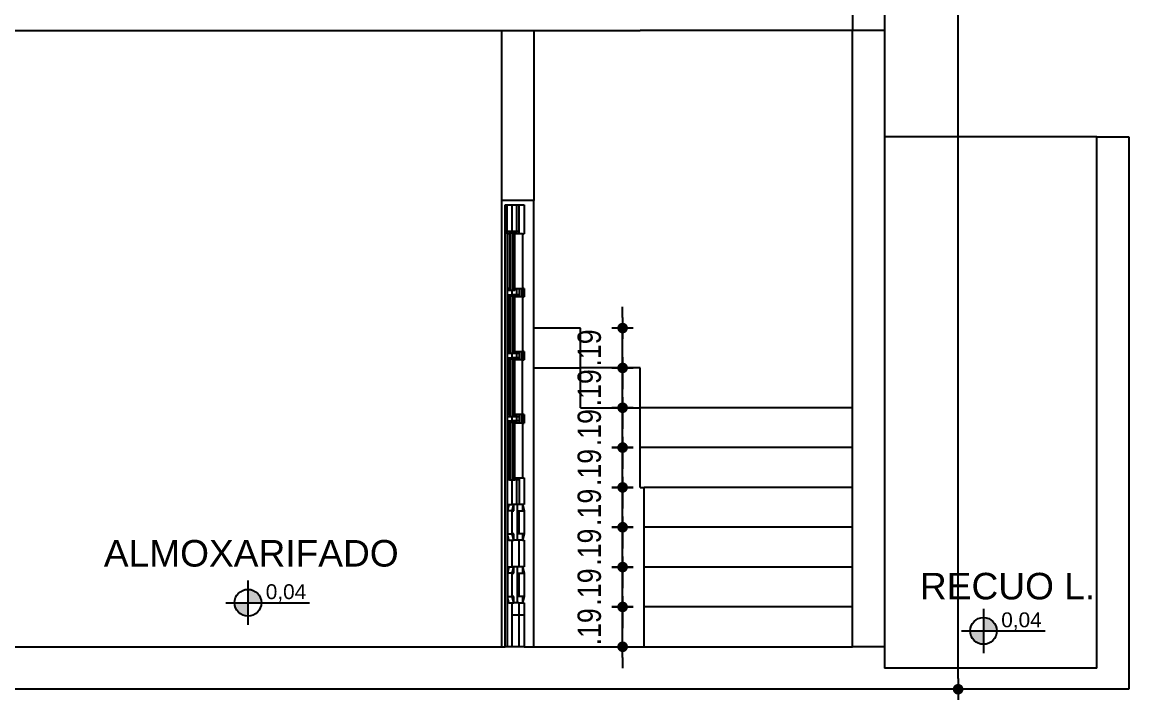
# Model space of a CAD drawing. Header units: millimetres. Extents: x 3212 to 6878, y 1640 to 3386.
# Drawn here: x 3302.98 to 3308.19, y 1655.49 to 1658.68 of the extents above; entities that cross this region are included whole.
import ezdxf

# ---------------------------------------------------------------- set-up
doc = ezdxf.new("R2010")
doc.units = ezdxf.units.MM
doc.header["$LTSCALE"] = 0.8
for name, color, linetype in [('A-PEN-C', 4, 'Continuous'), ('A-PEN-W', 7, 'Continuous'), ('A-PEN-Y', 2, 'Continuous'), ('COTA', 2, 'Continuous'), ('E-Pen-B', 5, 'Continuous'), ('NIVEIS', 1, 'Continuous')]:
    doc.layers.add(name, color=color, linetype=linetype)
doc.layers.add('COTAS', color=53, linetype='Continuous', lineweight=9)
doc.styles.add('CARIMBO_DADOS', font='arial.ttf', dxfattribs={"height": 0.1})
doc.styles.add('F2', font='ARIALN.TTF')
doc.styles.add('T20', font='PORT2', dxfattribs={"height": 0.2})
doc.styles.add('TEXT', font='arial.ttf')
doc.dimstyles.new('ARQUITETURA', dxfattribs={"dimtxt": 0.11, "dimasz": 0.05, "dimexe": 0.1, "dimexo": 0, "dimgap": 0.1, "dimtad": 1, "dimzin": 5, "dimdsep": 46, "dimtxsty": 'F2', "dimblk": 'COTA', "dimcen": 0, "dimse1": 1, "dimse2": 1, "dimadec": 0, "dimazin": 0, "dimtfac": 2, "dimtix": 1, "dimtmove": 2, "dimatfit": 3, "dimldrblk": 'COTA', "dimfxl": 0, "dimtolj": 1, "dimtzin": 5, "dimarcsym": 0})

# ---------------------------------------------------------------- blocks, each defined once
blk = doc.blocks.new('cotas')
at = {"layer": 'A-PEN-Y'}
h = blk.add_hatch(color=256, dxfattribs=at)
h.paths.add_polyline_path([(0.135, 0, 0.414214), (0, 0.135), (0, 0)])
h.paths.add_polyline_path([(0, 0), (-0.135, 0, 0.414214), (0, -0.135)])
at = {"layer": 'A-PEN-W'}
for p, q in [((0, 0.223), (0, -0.223)), ((-0.223, 0), (0.621, 0))]:
    blk.add_line(p, q, dxfattribs=at)
blk.add_circle((0, 0), 0.135, dxfattribs=at)
at = {"layer": 'A-PEN-W', "style": 'T20'}
blk.add_attdef('COTA', (0.167, 0.038), '', height=0.15, dxfattribs=at)
blk = doc.blocks.new('COTA')
at = {"layer": 'COTA'}
for p, q in [((-1, 0), (1, 0)), ((0, 1), (0, -1))]:
    blk.add_line(p, q, dxfattribs=at)
at = {"layer": 'COTA', "const_width": 0.5}
blk.add_lwpolyline([(-0.25, 0, 1), (0.25, 0, 1)], format="xyb", close=True, dxfattribs=at)
blk = doc.blocks.new('*D192')
at = {"layer": 'COTAS', "color": 0, "lineweight": -2, "transparency": 16777216}
for p, q in [((3305.8069, 1655.9784), (3305.8069, 1656.0284)), ((3305.8069, 1655.7409), (3305.8069, 1655.9284)), ((3305.8069, 1655.6909), (3305.8069, 1655.6409))]:
    blk.add_line(p, q, dxfattribs=at)
at = {"layer": 'Defpoints', "color": 0, "transparency": 16777216}
for p in [(3305.8069, 1655.9284), (3306.3989, 1655.9284), (3306.3989, 1655.7409)]:
    blk.add_point(p, dxfattribs=at)
at = {"layer": 'COTAS', "color": 0, "lineweight": -2, "transparency": 16777216, "xscale": 0.05, "yscale": 0.05, "zscale": 0.05}
for p, rotation in [((3305.8069, 1655.9284), 270), ((3305.8069, 1655.7409), 90)]:
    blk.add_blockref('COTA', p, dxfattribs=dict(at, rotation=rotation))
at = {"layer": 'COTAS', "color": 0, "transparency": 16777216, "insert": (3305.6507, 1655.8346), "char_height": 0.11, "attachment_point": 5, "rotation": 90, "style": 'F2'}
blk.add_mtext('\\A1;.19', dxfattribs=at)
blk = doc.blocks.new('*D193')
at = {"layer": 'COTAS', "color": 0, "lineweight": -2, "transparency": 16777216}
for p, q in [((3305.8069, 1656.1659), (3305.8069, 1656.2159)), ((3305.8069, 1655.9284), (3305.8069, 1656.1159)), ((3305.8069, 1655.8784), (3305.8069, 1655.8284))]:
    blk.add_line(p, q, dxfattribs=at)
at = {"layer": 'Defpoints', "color": 0, "transparency": 16777216}
for p in [(3305.8069, 1656.1159), (3306.1025, 1656.1159), (3306.3989, 1655.9284)]:
    blk.add_point(p, dxfattribs=at)
at = {"layer": 'COTAS', "color": 0, "lineweight": -2, "transparency": 16777216, "xscale": 0.05, "yscale": 0.05, "zscale": 0.05}
for p, rotation in [((3305.8069, 1656.1159), 270), ((3305.8069, 1655.9284), 90)]:
    blk.add_blockref('COTA', p, dxfattribs=dict(at, rotation=rotation))
at = {"layer": 'COTAS', "color": 0, "transparency": 16777216, "insert": (3305.6507, 1656.0221), "char_height": 0.11, "attachment_point": 5, "rotation": 90, "style": 'F2'}
blk.add_mtext('\\A1;.19', dxfattribs=at)
blk = doc.blocks.new('*D194')
at = {"layer": 'COTAS', "color": 0, "lineweight": -2, "transparency": 16777216}
for p, q in [((3305.8069, 1656.3534), (3305.8069, 1656.4034)), ((3305.8069, 1656.1159), (3305.8069, 1656.3034)), ((3305.8069, 1656.0659), (3305.8069, 1656.0159))]:
    blk.add_line(p, q, dxfattribs=at)
at = {"layer": 'Defpoints', "color": 0, "transparency": 16777216}
for p in [(3305.8069, 1656.3034), (3306.1044, 1656.3034), (3306.1025, 1656.1159)]:
    blk.add_point(p, dxfattribs=at)
at = {"layer": 'COTAS', "color": 0, "lineweight": -2, "transparency": 16777216, "xscale": 0.05, "yscale": 0.05, "zscale": 0.05}
for p, rotation in [((3305.8069, 1656.3034), 270), ((3305.8069, 1656.1159), 90)]:
    blk.add_blockref('COTA', p, dxfattribs=dict(at, rotation=rotation))
at = {"layer": 'COTAS', "color": 0, "transparency": 16777216, "insert": (3305.6507, 1656.2096), "char_height": 0.11, "attachment_point": 5, "rotation": 90, "style": 'F2'}
blk.add_mtext('\\A1;.19', dxfattribs=at)
blk = doc.blocks.new('*D195')
at = {"layer": 'COTAS', "color": 0, "lineweight": -2, "transparency": 16777216}
for p, q in [((3305.8069, 1656.5409), (3305.8069, 1656.5909)), ((3305.8069, 1656.3034), (3305.8069, 1656.4909)), ((3305.8069, 1656.2534), (3305.8069, 1656.2034))]:
    blk.add_line(p, q, dxfattribs=at)
at = {"layer": 'Defpoints', "color": 0, "transparency": 16777216}
for p in [(3305.8069, 1656.4909), (3306.1063, 1656.4909), (3306.1044, 1656.3034)]:
    blk.add_point(p, dxfattribs=at)
at = {"layer": 'COTAS', "color": 0, "lineweight": -2, "transparency": 16777216, "xscale": 0.05, "yscale": 0.05, "zscale": 0.05}
for p, rotation in [((3305.8069, 1656.4909), 270), ((3305.8069, 1656.3034), 90)]:
    blk.add_blockref('COTA', p, dxfattribs=dict(at, rotation=rotation))
at = {"layer": 'COTAS', "color": 0, "transparency": 16777216, "insert": (3305.6507, 1656.3971), "char_height": 0.11, "attachment_point": 5, "rotation": 90, "style": 'F2'}
blk.add_mtext('\\A1;.19', dxfattribs=at)
blk = doc.blocks.new('*D196')
at = {"layer": 'COTAS', "color": 0, "lineweight": -2, "transparency": 16777216}
for p, q in [((3305.8069, 1656.7284), (3305.8069, 1656.7784)), ((3305.8069, 1656.4909), (3305.8069, 1656.6784)), ((3305.8069, 1656.4409), (3305.8069, 1656.3909))]:
    blk.add_line(p, q, dxfattribs=at)
at = {"layer": 'Defpoints', "color": 0, "transparency": 16777216}
for p in [(3305.8069, 1656.6784), (3306.1026, 1656.6784), (3306.1063, 1656.4909)]:
    blk.add_point(p, dxfattribs=at)
at = {"layer": 'COTAS', "color": 0, "lineweight": -2, "transparency": 16777216, "xscale": 0.05, "yscale": 0.05, "zscale": 0.05}
for p, rotation in [((3305.8069, 1656.6784), 270), ((3305.8069, 1656.4909), 90)]:
    blk.add_blockref('COTA', p, dxfattribs=dict(at, rotation=rotation))
at = {"layer": 'COTAS', "color": 0, "transparency": 16777216, "insert": (3305.6507, 1656.5846), "char_height": 0.11, "attachment_point": 5, "rotation": 90, "style": 'F2'}
blk.add_mtext('\\A1;.19', dxfattribs=at)
blk = doc.blocks.new('*D197')
at = {"layer": 'COTAS', "color": 0, "lineweight": -2, "transparency": 16777216}
for p, q in [((3305.8069, 1656.9159), (3305.8069, 1656.9659)), ((3305.8069, 1656.6784), (3305.8069, 1656.8659)), ((3305.8069, 1656.6284), (3305.8069, 1656.5784))]:
    blk.add_line(p, q, dxfattribs=at)
at = {"layer": 'Defpoints', "color": 0, "transparency": 16777216}
for p in [(3305.8069, 1656.8659), (3306.1157, 1656.8659), (3306.1026, 1656.6784)]:
    blk.add_point(p, dxfattribs=at)
at = {"layer": 'COTAS', "color": 0, "lineweight": -2, "transparency": 16777216, "xscale": 0.05, "yscale": 0.05, "zscale": 0.05}
for p, rotation in [((3305.8069, 1656.8659), 270), ((3305.8069, 1656.6784), 90)]:
    blk.add_blockref('COTA', p, dxfattribs=dict(at, rotation=rotation))
at = {"layer": 'COTAS', "color": 0, "transparency": 16777216, "insert": (3305.6507, 1656.7721), "char_height": 0.11, "attachment_point": 5, "rotation": 90, "style": 'F2'}
blk.add_mtext('\\A1;.19', dxfattribs=at)
blk = doc.blocks.new('*D198')
at = {"layer": 'COTAS', "color": 0, "lineweight": -2, "transparency": 16777216}
for p, q in [((3305.8069, 1657.1033), (3305.8069, 1657.1533)), ((3305.8069, 1656.8659), (3305.8069, 1657.0533)), ((3305.8069, 1656.8159), (3305.8069, 1656.7659))]:
    blk.add_line(p, q, dxfattribs=at)
at = {"layer": 'Defpoints', "color": 0, "transparency": 16777216}
for p in [(3305.8069, 1657.0533), (3305.889, 1657.0533), (3306.1157, 1656.8659)]:
    blk.add_point(p, dxfattribs=at)
at = {"layer": 'COTAS', "color": 0, "lineweight": -2, "transparency": 16777216, "xscale": 0.05, "yscale": 0.05, "zscale": 0.05}
for p, rotation in [((3305.8069, 1657.0533), 270), ((3305.8069, 1656.8659), 90)]:
    blk.add_blockref('COTA', p, dxfattribs=dict(at, rotation=rotation))
at = {"layer": 'COTAS', "color": 0, "transparency": 16777216, "insert": (3305.6507, 1656.9596), "char_height": 0.11, "attachment_point": 5, "rotation": 90, "style": 'F2'}
blk.add_mtext('\\A1;.19', dxfattribs=at)
blk = doc.blocks.new('*D199')
at = {"layer": 'COTAS', "color": 0, "lineweight": -2, "transparency": 16777216}
for p, q in [((3305.8069, 1657.2908), (3305.8069, 1657.3408)), ((3305.8069, 1657.0533), (3305.8069, 1657.2408)), ((3305.8069, 1657.0033), (3305.8069, 1656.9533))]:
    blk.add_line(p, q, dxfattribs=at)
at = {"layer": 'Defpoints', "color": 0, "transparency": 16777216}
for p in [(3305.609, 1657.2408), (3305.8069, 1657.2408), (3305.889, 1657.0533)]:
    blk.add_point(p, dxfattribs=at)
at = {"layer": 'COTAS', "color": 0, "lineweight": -2, "transparency": 16777216, "xscale": 0.05, "yscale": 0.05, "zscale": 0.05}
for p, rotation in [((3305.8069, 1657.2408), 270), ((3305.8069, 1657.0533), 90)]:
    blk.add_blockref('COTA', p, dxfattribs=dict(at, rotation=rotation))
at = {"layer": 'COTAS', "color": 0, "transparency": 16777216, "insert": (3305.6507, 1657.1471), "char_height": 0.11, "attachment_point": 5, "rotation": 90, "style": 'F2'}
blk.add_mtext('\\A1;.19', dxfattribs=at)
blk = doc.blocks.new('*D233')
at = {"layer": 'COTAS', "color": 0, "lineweight": -2, "transparency": 16777216}
blk.add_line((3307.3855, 1655.5909), (3307.3855, 1663.8906), dxfattribs=at)
at = {"layer": 'Defpoints', "color": 0, "transparency": 16777216}
for p in [(3307.0389, 1663.9406), (3307.3855, 1663.9406), (3306.585, 1655.5409)]:
    blk.add_point(p, dxfattribs=at)
at = {"layer": 'COTAS', "color": 0, "lineweight": -2, "transparency": 16777216, "xscale": 0.05, "yscale": 0.05, "zscale": 0.05}
for p, rotation in [((3307.3855, 1663.9406), 90), ((3307.3855, 1655.5409), 270)]:
    blk.add_blockref('COTA', p, dxfattribs=dict(at, rotation=rotation))
at = {"layer": 'COTAS', "color": 0, "transparency": 16777216, "insert": (3307.2293, 1659.7407), "char_height": 0.11, "attachment_point": 5, "rotation": 90, "style": 'F2'}
blk.add_mtext('\\A1;8.40', dxfattribs=at)

msp = doc.modelspace()

# ---------------------------------------------------------------- linework, layer by layer
msp.add_line((3305.889, 1656.4909), (3305.909, 1656.4909))
at = {"layer": 'A-PEN-C'}
for p, q in [((3306.8889, 1656.4909), (3305.909, 1656.4909)), ((3305.909, 1656.3034), (3305.909, 1656.4909)), ((3306.8889, 1656.3034), (3306.8889, 1656.4909)), ((3306.8889, 1656.3034), (3305.909, 1656.3034)), ((3305.909, 1656.1159), (3305.909, 1656.3034)), ((3306.8889, 1656.1159), (3306.8889, 1656.3034)), ((3306.8889, 1656.1159), (3305.909, 1656.1159)), ((3305.909, 1655.9284), (3305.909, 1656.1159)), ((3306.8889, 1655.9284), (3306.8889, 1656.1159)), ((3306.8889, 1655.9284), (3305.909, 1655.9284)), ((3305.909, 1655.7409), (3305.909, 1655.9284)), ((3306.8889, 1655.7409), (3306.8889, 1655.9284)), ((3305.909, 1655.7409), (3306.8889, 1655.7409))]:
    msp.add_line(p, q, dxfattribs=at)
at = {"layer": 'A-PEN-Y'}
for p, q in [((3308.0389, 1658.1408), (3307.0389, 1658.1408)), ((3305.389, 1657.8408), (3305.239, 1657.8408)), ((3305.239, 1655.7409), (3305.239, 1657.8408)), ((3305.2548, 1655.7409), (3305.2548, 1657.8208)), ((3305.2548, 1657.8208), (3305.264, 1657.8208)), ((3305.264, 1657.8208), (3305.2879, 1657.8208)), ((3305.264, 1657.695), (3305.264, 1657.8208)), ((3305.2879, 1657.695), (3305.2879, 1657.8208)), ((3305.2879, 1657.8208), (3305.3097, 1657.8208)), ((3305.3097, 1657.6851), (3305.3097, 1657.8208)), ((3305.3097, 1657.8208), (3305.3195, 1657.8208)), ((3305.3195, 1657.6851), (3305.3195, 1657.8208)), ((3305.3195, 1657.8208), (3305.343, 1657.8208)), ((3305.343, 1657.8208), (3305.343, 1657.6851)), ((3305.389, 1657.2408), (3305.389, 1657.8408)), ((3305.264, 1657.6851), (3305.264, 1657.695)), ((3305.2749, 1657.695), (3305.264, 1657.695)), ((3305.2749, 1657.6851), (3305.264, 1657.6851)), ((3305.264, 1657.6851), (3305.264, 1657.4276)), ((3305.2749, 1657.6851), (3305.2749, 1657.695)), ((3305.2785, 1657.695), (3305.2749, 1657.695)), ((3305.2749, 1657.6851), (3305.2749, 1657.4276)), ((3305.2749, 1657.6851), (3305.2755, 1657.6851)), ((3305.2755, 1657.6851), (3305.2755, 1657.4276)), ((3305.2755, 1657.6851), (3305.2785, 1657.6851)), ((3305.2774, 1657.6554), (3305.2774, 1657.4573)), ((3305.2785, 1657.6554), (3305.2774, 1657.6554)), ((3305.2798, 1657.695), (3305.2785, 1657.695)), ((3305.2785, 1657.6851), (3305.2785, 1657.695)), ((3305.2785, 1657.6851), (3305.2798, 1657.6851)), ((3305.2785, 1657.6554), (3305.2785, 1657.6851)), ((3305.2798, 1657.6554), (3305.2785, 1657.6554)), ((3305.2785, 1657.4573), (3305.2785, 1657.6554)), ((3305.2879, 1657.695), (3305.2798, 1657.695)), ((3305.2798, 1657.695), (3305.2798, 1657.6851)), ((3305.2798, 1657.6851), (3305.2798, 1657.6554)), ((3305.2798, 1657.6554), (3305.2798, 1657.4573)), ((3305.2879, 1657.695), (3305.2907, 1657.695)), ((3305.3189, 1657.695), (3305.2879, 1657.695)), ((3305.2907, 1657.6851), (3305.2907, 1657.695)), ((3305.299, 1657.695), (3305.2907, 1657.695)), ((3305.2907, 1657.6851), (3305.2907, 1657.4276)), ((3305.2907, 1657.6851), (3305.2914, 1657.6851)), ((3305.2914, 1657.6851), (3305.2914, 1657.4276)), ((3305.299, 1657.6851), (3305.2914, 1657.6851)), ((3305.299, 1657.6554), (3305.2932, 1657.6554)), ((3305.2932, 1657.6554), (3305.2932, 1657.4573)), ((3305.299, 1657.6851), (3305.299, 1657.695)), ((3305.299, 1657.6554), (3305.299, 1657.6851)), ((3305.3097, 1657.6851), (3305.299, 1657.6851)), ((3305.3189, 1657.6851), (3305.299, 1657.6851)), ((3305.299, 1657.4573), (3305.299, 1657.6554)), ((3305.3195, 1657.6851), (3305.3097, 1657.6851)), ((3305.3353, 1657.6851), (3305.3195, 1657.6851)), ((3305.3353, 1657.6851), (3305.3353, 1657.4276)), ((3305.3353, 1657.6851), (3305.343, 1657.6851)), ((3305.2774, 1657.4573), (3305.2785, 1657.4573)), ((3305.2785, 1657.4573), (3305.2798, 1657.4573)), ((3305.2785, 1657.4276), (3305.2785, 1657.4573)), ((3305.2798, 1657.4573), (3305.2798, 1657.4276)), ((3305.2932, 1657.4573), (3305.299, 1657.4573)), ((3305.299, 1657.4276), (3305.299, 1657.4573)), ((3305.2749, 1657.4276), (3305.264, 1657.4276)), ((3305.264, 1657.4276), (3305.264, 1657.4177)), ((3305.264, 1657.4177), (3305.264, 1657.3979)), ((3305.2749, 1657.4177), (3305.264, 1657.4177)), ((3305.264, 1657.3979), (3305.264, 1657.388)), ((3305.264, 1657.3979), (3305.2749, 1657.3979)), ((3305.264, 1657.388), (3305.264, 1657.1305)), ((3305.2749, 1657.388), (3305.264, 1657.388)), ((3305.2749, 1657.4276), (3305.2749, 1657.4177)), ((3305.2755, 1657.4276), (3305.2749, 1657.4276)), ((3305.2755, 1657.4276), (3305.2749, 1657.4276)), ((3305.2785, 1657.4177), (3305.2749, 1657.4177)), ((3305.2749, 1657.3979), (3305.2749, 1657.388)), ((3305.2749, 1657.3979), (3305.2785, 1657.3979)), ((3305.2749, 1657.388), (3305.2755, 1657.388)), ((3305.2749, 1657.1305), (3305.2749, 1657.388)), ((3305.2755, 1657.4276), (3305.2785, 1657.4276)), ((3305.2785, 1657.388), (3305.2755, 1657.388)), ((3305.2755, 1657.1305), (3305.2755, 1657.388)), ((3305.2785, 1657.4276), (3305.2798, 1657.4276)), ((3305.2785, 1657.4177), (3305.2785, 1657.4276)), ((3305.2798, 1657.4177), (3305.2785, 1657.4177)), ((3305.2785, 1657.3979), (3305.2798, 1657.3979)), ((3305.2785, 1657.388), (3305.2785, 1657.3979)), ((3305.2785, 1657.1305), (3305.2785, 1657.388)), ((3305.2785, 1657.388), (3305.2798, 1657.388)), ((3305.2798, 1657.4276), (3305.2798, 1657.4177)), ((3305.2879, 1657.4177), (3305.2798, 1657.4177)), ((3305.2798, 1657.3979), (3305.2879, 1657.3979)), ((3305.2798, 1657.3979), (3305.2798, 1657.388)), ((3305.2798, 1657.388), (3305.2798, 1657.1305)), ((3305.2879, 1657.3979), (3305.2879, 1657.4177)), ((3305.2879, 1657.4177), (3305.2907, 1657.4177)), ((3305.2879, 1657.3979), (3305.2907, 1657.3979)), ((3305.3189, 1657.3979), (3305.2879, 1657.3979)), ((3305.2907, 1657.4276), (3305.2907, 1657.4177)), ((3305.2914, 1657.4276), (3305.2907, 1657.4276)), ((3305.299, 1657.4177), (3305.2907, 1657.4177)), ((3305.2907, 1657.388), (3305.2907, 1657.3979)), ((3305.2907, 1657.3979), (3305.299, 1657.3979)), ((3305.2907, 1657.388), (3305.2907, 1657.1305)), ((3305.2907, 1657.388), (3305.2914, 1657.388)), ((3305.2914, 1657.4276), (3305.299, 1657.4276)), ((3305.2914, 1657.388), (3305.2914, 1657.1305)), ((3305.2914, 1657.388), (3305.299, 1657.388)), ((3305.299, 1657.4177), (3305.299, 1657.4276)), ((3305.299, 1657.4276), (3305.3097, 1657.4276)), ((3305.299, 1657.388), (3305.299, 1657.3979)), ((3305.299, 1657.3583), (3305.299, 1657.388)), ((3305.3097, 1657.388), (3305.299, 1657.388)), ((3305.3189, 1657.388), (3305.299, 1657.388)), ((3305.3334, 1657.388), (3305.299, 1657.388)), ((3305.3347, 1657.388), (3305.299, 1657.388)), ((3305.3097, 1657.388), (3305.3097, 1657.4276)), ((3305.3097, 1657.4276), (3305.3195, 1657.4276)), ((3305.3195, 1657.388), (3305.3097, 1657.388)), ((3305.3195, 1657.4276), (3305.3195, 1657.388)), ((3305.3195, 1657.4276), (3305.3328, 1657.4276)), ((3305.3328, 1657.388), (3305.3195, 1657.388)), ((3305.3328, 1657.388), (3305.3328, 1657.4276)), ((3305.3353, 1657.4276), (3305.3328, 1657.4276)), ((3305.3353, 1657.388), (3305.3328, 1657.388)), ((3305.3353, 1657.4276), (3305.3353, 1657.388)), ((3305.343, 1657.4276), (3305.3353, 1657.4276)), ((3305.3353, 1657.388), (3305.3353, 1657.1305)), ((3305.3353, 1657.388), (3305.343, 1657.388)), ((3305.343, 1657.4276), (3305.343, 1657.388)), ((3305.2759, 1657.3583), (3305.2759, 1657.1602)), ((3305.2782, 1657.3583), (3305.2759, 1657.3583)), ((3305.2782, 1657.1602), (3305.2782, 1657.3583)), ((3305.299, 1657.3583), (3305.2932, 1657.3583)), ((3305.2932, 1657.3583), (3305.2932, 1657.1602)), ((3305.299, 1657.1602), (3305.299, 1657.3583)), ((3305.609, 1657.2408), (3305.389, 1657.2408)), ((3305.389, 1657.0533), (3305.389, 1657.2408)), ((3305.609, 1657.0533), (3305.609, 1657.2408)), ((3305.2749, 1657.1305), (3305.264, 1657.1305)), ((3305.264, 1657.1305), (3305.264, 1657.1206)), ((3305.2749, 1657.1305), (3305.2749, 1657.1206)), ((3305.2755, 1657.1305), (3305.2749, 1657.1305)), ((3305.2755, 1657.1305), (3305.2785, 1657.1305)), ((3305.2759, 1657.1602), (3305.2782, 1657.1602)), ((3305.2785, 1657.1206), (3305.2785, 1657.1305)), ((3305.2798, 1657.1305), (3305.2785, 1657.1305)), ((3305.2798, 1657.1305), (3305.2798, 1657.1206)), ((3305.2907, 1657.1305), (3305.2907, 1657.1206)), ((3305.2914, 1657.1305), (3305.2907, 1657.1305)), ((3305.2914, 1657.1305), (3305.299, 1657.1305)), ((3305.2932, 1657.1602), (3305.299, 1657.1602)), ((3305.299, 1657.1305), (3305.299, 1657.1602)), ((3305.299, 1657.1206), (3305.299, 1657.1305)), ((3305.299, 1657.1305), (3305.3097, 1657.1305)), ((3305.3097, 1657.0909), (3305.3097, 1657.1305)), ((3305.3097, 1657.1305), (3305.3195, 1657.1305)), ((3305.3195, 1657.1305), (3305.3195, 1657.0909)), ((3305.3195, 1657.1305), (3305.3328, 1657.1305)), ((3305.3328, 1657.0909), (3305.3328, 1657.1305)), ((3305.3353, 1657.1305), (3305.3328, 1657.1305)), ((3305.3353, 1657.1305), (3305.3353, 1657.0909)), ((3305.343, 1657.1305), (3305.3353, 1657.1305)), ((3305.343, 1657.1305), (3305.343, 1657.0909)), ((3305.264, 1657.1206), (3305.264, 1657.1008)), ((3305.2749, 1657.1206), (3305.264, 1657.1206)), ((3305.264, 1657.1008), (3305.264, 1657.0909)), ((3305.264, 1657.1008), (3305.2749, 1657.1008)), ((3305.2749, 1657.0909), (3305.264, 1657.0909)), ((3305.264, 1657.0909), (3305.264, 1656.8334)), ((3305.2785, 1657.1206), (3305.2749, 1657.1206)), ((3305.2749, 1657.1008), (3305.2749, 1657.0909)), ((3305.2749, 1657.1008), (3305.2785, 1657.1008)), ((3305.2749, 1656.8334), (3305.2749, 1657.0909)), ((3305.2749, 1657.0909), (3305.2755, 1657.0909)), ((3305.2755, 1656.8334), (3305.2755, 1657.0909)), ((3305.2755, 1657.0909), (3305.2785, 1657.0909)), ((3305.2798, 1657.1206), (3305.2785, 1657.1206)), ((3305.2785, 1657.1008), (3305.2798, 1657.1008)), ((3305.2785, 1657.0909), (3305.2785, 1657.1008)), ((3305.2785, 1657.0909), (3305.2798, 1657.0909)), ((3305.2785, 1657.0612), (3305.2785, 1657.0909)), ((3305.2879, 1657.1206), (3305.2798, 1657.1206)), ((3305.2798, 1657.1008), (3305.2879, 1657.1008)), ((3305.2798, 1657.1008), (3305.2798, 1657.0909)), ((3305.2798, 1657.0909), (3305.2798, 1657.0612)), ((3305.2879, 1657.1008), (3305.2879, 1657.1206)), ((3305.2879, 1657.1206), (3305.2907, 1657.1206)), ((3305.2879, 1657.1008), (3305.2907, 1657.1008)), ((3305.3189, 1657.1008), (3305.2879, 1657.1008)), ((3305.299, 1657.1206), (3305.2907, 1657.1206)), ((3305.2907, 1657.0909), (3305.2907, 1657.1008)), ((3305.2907, 1657.1008), (3305.299, 1657.1008)), ((3305.2907, 1657.0909), (3305.2907, 1656.8334)), ((3305.2907, 1657.0909), (3305.2914, 1657.0909)), ((3305.2914, 1657.0909), (3305.2914, 1656.8334)), ((3305.299, 1657.0909), (3305.2914, 1657.0909)), ((3305.3189, 1657.1206), (3305.299, 1657.1206)), ((3305.299, 1657.0909), (3305.299, 1657.1008)), ((3305.299, 1657.0612), (3305.299, 1657.0909)), ((3305.3097, 1657.0909), (3305.299, 1657.0909)), ((3305.3334, 1657.0909), (3305.299, 1657.0909)), ((3305.3347, 1657.0909), (3305.299, 1657.0909)), ((3305.3189, 1657.0909), (3305.299, 1657.0909)), ((3305.3195, 1657.0909), (3305.3097, 1657.0909)), ((3305.3328, 1657.0909), (3305.3195, 1657.0909)), ((3305.3353, 1657.0909), (3305.3328, 1657.0909)), ((3305.3353, 1656.8334), (3305.3353, 1657.0909)), ((3305.3353, 1657.0909), (3305.343, 1657.0909)), ((3305.2774, 1657.0612), (3305.2774, 1656.8631)), ((3305.2785, 1657.0612), (3305.2774, 1657.0612)), ((3305.2798, 1657.0612), (3305.2785, 1657.0612)), ((3305.2785, 1656.8631), (3305.2785, 1657.0612)), ((3305.2798, 1657.0612), (3305.2798, 1656.8631)), ((3305.299, 1657.0612), (3305.2932, 1657.0612)), ((3305.2932, 1657.0612), (3305.2932, 1656.8631)), ((3305.299, 1656.8631), (3305.299, 1657.0612)), ((3305.389, 1657.0533), (3305.609, 1657.0533)), ((3305.389, 1655.7409), (3305.389, 1657.0533)), ((3305.889, 1657.0533), (3305.609, 1657.0533)), ((3305.609, 1656.8659), (3305.609, 1657.0533)), ((3305.889, 1656.8659), (3305.889, 1657.0533)), ((3305.2774, 1656.8631), (3305.2785, 1656.8631)), ((3305.2785, 1656.8631), (3305.2798, 1656.8631)), ((3305.2785, 1656.8334), (3305.2785, 1656.8631)), ((3305.2798, 1656.8631), (3305.2798, 1656.8334)), ((3305.2932, 1656.8631), (3305.299, 1656.8631)), ((3305.299, 1656.8334), (3305.299, 1656.8631)), ((3305.609, 1656.8659), (3305.889, 1656.8659)), ((3306.8889, 1656.8659), (3305.889, 1656.8659)), ((3305.889, 1656.6784), (3305.889, 1656.8659)), ((3306.8889, 1656.6784), (3306.8889, 1656.8659)), ((3305.2749, 1656.8334), (3305.264, 1656.8334)), ((3305.264, 1656.8334), (3305.264, 1656.8234)), ((3305.264, 1656.8234), (3305.264, 1656.8036)), ((3305.2749, 1656.8234), (3305.264, 1656.8234)), ((3305.2749, 1656.8334), (3305.2749, 1656.8234)), ((3305.2755, 1656.8334), (3305.2749, 1656.8334)), ((3305.2755, 1656.8334), (3305.2749, 1656.8334)), ((3305.2785, 1656.8234), (3305.2749, 1656.8234)), ((3305.2755, 1656.8334), (3305.2785, 1656.8334)), ((3305.2785, 1656.8334), (3305.2798, 1656.8334)), ((3305.2785, 1656.8234), (3305.2785, 1656.8334)), ((3305.2798, 1656.8234), (3305.2785, 1656.8234)), ((3305.2798, 1656.8334), (3305.2798, 1656.8234)), ((3305.2879, 1656.8234), (3305.2798, 1656.8234)), ((3305.2879, 1656.8036), (3305.2879, 1656.8234)), ((3305.2879, 1656.8234), (3305.2907, 1656.8234)), ((3305.2914, 1656.8334), (3305.2907, 1656.8334)), ((3305.2907, 1656.8334), (3305.2907, 1656.8234)), ((3305.299, 1656.8234), (3305.2907, 1656.8234)), ((3305.2914, 1656.8334), (3305.299, 1656.8334)), ((3305.299, 1656.8234), (3305.299, 1656.8334)), ((3305.3097, 1656.8334), (3305.299, 1656.8334)), ((3305.3189, 1656.8234), (3305.299, 1656.8234)), ((3305.3097, 1656.7937), (3305.3097, 1656.8334)), ((3305.3195, 1656.8334), (3305.3097, 1656.8334)), ((3305.3195, 1656.8334), (3305.3195, 1656.7937)), ((3305.3328, 1656.8334), (3305.3195, 1656.8334)), ((3305.3328, 1656.7937), (3305.3328, 1656.8334)), ((3305.3353, 1656.8334), (3305.3328, 1656.8334)), ((3305.3353, 1656.8334), (3305.3353, 1656.7937)), ((3305.343, 1656.8334), (3305.3353, 1656.8334)), ((3305.343, 1656.8334), (3305.343, 1656.7937)), ((3305.264, 1656.8036), (3305.264, 1656.7937)), ((3305.264, 1656.8036), (3305.2749, 1656.8036)), ((3305.264, 1656.7937), (3305.264, 1656.5362)), ((3305.2749, 1656.7937), (3305.264, 1656.7937)), ((3305.2749, 1656.8036), (3305.2749, 1656.7937)), ((3305.2749, 1656.8036), (3305.2785, 1656.8036)), ((3305.2749, 1656.5362), (3305.2749, 1656.7937)), ((3305.2749, 1656.7937), (3305.2755, 1656.7937)), ((3305.2755, 1656.5362), (3305.2755, 1656.7937)), ((3305.2755, 1656.7937), (3305.2785, 1656.7937)), ((3305.2774, 1656.764), (3305.2774, 1656.5659)), ((3305.2785, 1656.764), (3305.2774, 1656.764)), ((3305.2785, 1656.8036), (3305.2798, 1656.8036)), ((3305.2785, 1656.7937), (3305.2785, 1656.8036)), ((3305.2785, 1656.7937), (3305.2798, 1656.7937)), ((3305.2785, 1656.764), (3305.2785, 1656.7937)), ((3305.2798, 1656.764), (3305.2785, 1656.764)), ((3305.2785, 1656.5659), (3305.2785, 1656.764)), ((3305.2798, 1656.8036), (3305.2879, 1656.8036)), ((3305.2798, 1656.8036), (3305.2798, 1656.7937)), ((3305.2798, 1656.7937), (3305.2798, 1656.764)), ((3305.2798, 1656.764), (3305.2798, 1656.5659)), ((3305.2879, 1656.8036), (3305.2907, 1656.8036)), ((3305.3189, 1656.8036), (3305.2879, 1656.8036)), ((3305.2907, 1656.7937), (3305.2907, 1656.8036)), ((3305.2907, 1656.8036), (3305.299, 1656.8036)), ((3305.2907, 1656.7937), (3305.2914, 1656.7937)), ((3305.2907, 1656.7937), (3305.2907, 1656.5362)), ((3305.299, 1656.7937), (3305.2914, 1656.7937)), ((3305.2914, 1656.7937), (3305.2914, 1656.5362)), ((3305.2932, 1656.764), (3305.2932, 1656.5659)), ((3305.299, 1656.764), (3305.2932, 1656.764)), ((3305.299, 1656.7937), (3305.299, 1656.8036)), ((3305.299, 1656.764), (3305.299, 1656.7937)), ((3305.3097, 1656.7937), (3305.299, 1656.7937)), ((3305.3347, 1656.7937), (3305.299, 1656.7937)), ((3305.3334, 1656.7937), (3305.299, 1656.7937)), ((3305.3189, 1656.7937), (3305.299, 1656.7937)), ((3305.299, 1656.5659), (3305.299, 1656.764)), ((3305.3195, 1656.7937), (3305.3097, 1656.7937)), ((3305.3328, 1656.7937), (3305.3195, 1656.7937)), ((3305.3353, 1656.7937), (3305.3328, 1656.7937)), ((3305.3353, 1656.7937), (3305.3353, 1656.5362)), ((3305.3353, 1656.7937), (3305.343, 1656.7937)), ((3305.889, 1656.4909), (3305.889, 1656.6784)), ((3306.8889, 1656.6784), (3305.889, 1656.6784)), ((3306.8889, 1656.4909), (3306.8889, 1656.6784)), ((3305.2774, 1656.5659), (3305.2785, 1656.5659)), ((3305.2785, 1656.5659), (3305.2798, 1656.5659)), ((3305.2785, 1656.5362), (3305.2785, 1656.5659)), ((3305.2798, 1656.5659), (3305.2798, 1656.5362)), ((3305.2932, 1656.5659), (3305.299, 1656.5659)), ((3305.299, 1656.5362), (3305.299, 1656.5659)), ((3305.2749, 1656.5362), (3305.264, 1656.5362)), ((3305.264, 1656.5362), (3305.264, 1656.5263)), ((3305.2749, 1656.5263), (3305.264, 1656.5263)), ((3305.264, 1656.5263), (3305.264, 1656.4104)), ((3305.2749, 1656.5362), (3305.2749, 1656.5263)), ((3305.2749, 1656.5362), (3305.2755, 1656.5362)), ((3305.2755, 1656.5362), (3305.2749, 1656.5362)), ((3305.2749, 1656.5263), (3305.2785, 1656.5263)), ((3305.2755, 1656.5362), (3305.2785, 1656.5362)), ((3305.2785, 1656.5362), (3305.2798, 1656.5362)), ((3305.2785, 1656.5263), (3305.2785, 1656.5362)), ((3305.2798, 1656.5263), (3305.2785, 1656.5263)), ((3305.2798, 1656.5362), (3305.2798, 1656.5263)), ((3305.2798, 1656.5263), (3305.2879, 1656.5263)), ((3305.2879, 1656.4104), (3305.2879, 1656.5263)), ((3305.2907, 1656.5263), (3305.2879, 1656.5263)), ((3305.2907, 1656.5362), (3305.2914, 1656.5362)), ((3305.2907, 1656.5362), (3305.2907, 1656.5263)), ((3305.2907, 1656.5263), (3305.299, 1656.5263)), ((3305.2914, 1656.5362), (3305.299, 1656.5362)), ((3305.299, 1656.5263), (3305.299, 1656.5362)), ((3305.299, 1656.5362), (3305.3097, 1656.5362)), ((3305.3189, 1656.5263), (3305.299, 1656.5263)), ((3305.3097, 1656.4104), (3305.3097, 1656.5362)), ((3305.3097, 1656.5362), (3305.3195, 1656.5362)), ((3305.3195, 1656.5362), (3305.3195, 1656.4104)), ((3305.3195, 1656.5362), (3305.3353, 1656.5362)), ((3305.3353, 1656.5362), (3305.343, 1656.5362)), ((3305.343, 1656.5362), (3305.343, 1656.4104)), ((3305.264, 1656.4104), (3305.264, 1656.2421)), ((3305.264, 1656.4104), (3305.2718, 1656.4104)), ((3305.2718, 1656.4104), (3305.2658, 1656.3807)), ((3305.2718, 1656.4104), (3305.2879, 1656.4104)), ((3305.2958, 1656.4104), (3305.2879, 1656.4104)), ((3305.2879, 1656.3807), (3305.2958, 1656.4104)), ((3305.2958, 1656.3807), (3305.2958, 1656.4104)), ((3305.3097, 1656.4104), (3305.2958, 1656.4104)), ((3305.311, 1656.4104), (3305.3097, 1656.4104)), ((3305.311, 1656.4104), (3305.311, 1656.2421)), ((3305.3195, 1656.4104), (3305.311, 1656.4104)), ((3305.3352, 1656.4104), (3305.3195, 1656.4104)), ((3305.3352, 1656.4104), (3305.343, 1656.3807)), ((3305.3352, 1656.4104), (3305.3352, 1656.3807)), ((3305.343, 1656.4104), (3305.3352, 1656.4104)), ((3305.2879, 1656.3807), (3305.2658, 1656.3807)), ((3305.2658, 1656.3807), (3305.2658, 1656.2718)), ((3305.2879, 1656.3807), (3305.2958, 1656.3807)), ((3305.2879, 1656.2718), (3305.2879, 1656.3807)), ((3305.3128, 1656.2718), (3305.3128, 1656.3807)), ((3305.3128, 1656.3807), (3305.3207, 1656.3807)), ((3305.3207, 1656.2718), (3305.3207, 1656.3807)), ((3305.3207, 1656.3807), (3305.3352, 1656.3807)), ((3305.3352, 1656.3807), (3305.343, 1656.3807)), ((3305.343, 1656.3807), (3305.343, 1656.2718)), ((3305.264, 1656.2421), (3305.264, 1656.1163)), ((3305.2718, 1656.2421), (3305.264, 1656.2421)), ((3305.2658, 1656.2718), (3305.2879, 1656.2718)), ((3305.2718, 1656.2421), (3305.2658, 1656.2718)), ((3305.2718, 1656.2421), (3305.2879, 1656.2421)), ((3305.2958, 1656.2718), (3305.2879, 1656.2718)), ((3305.2958, 1656.2421), (3305.2879, 1656.2718)), ((3305.2879, 1656.1163), (3305.2879, 1656.2421)), ((3305.2879, 1656.2421), (3305.2958, 1656.2421)), ((3305.2958, 1656.2421), (3305.2958, 1656.2718)), ((3305.311, 1656.2421), (3305.2958, 1656.2421)), ((3305.3189, 1656.2421), (3305.311, 1656.2421)), ((3305.3207, 1656.2718), (3305.3128, 1656.2718)), ((3305.3189, 1656.2421), (3305.3189, 1656.1163)), ((3305.3352, 1656.2421), (3305.3189, 1656.2421)), ((3305.3352, 1656.2718), (3305.3207, 1656.2718)), ((3305.343, 1656.2718), (3305.3352, 1656.2421)), ((3305.3352, 1656.2718), (3305.3352, 1656.2421)), ((3305.343, 1656.2718), (3305.3352, 1656.2718)), ((3305.3352, 1656.2421), (3305.343, 1656.2421)), ((3305.343, 1656.2421), (3305.343, 1656.1163)), ((3305.264, 1656.1163), (3305.264, 1655.9479)), ((3305.264, 1656.1163), (3305.2718, 1656.1163)), ((3305.2718, 1656.1163), (3305.2658, 1656.0866)), ((3305.2658, 1656.0866), (3305.2658, 1655.9776)), ((3305.2879, 1656.0866), (3305.2658, 1656.0866)), ((3305.2718, 1656.1163), (3305.2879, 1656.1163)), ((3305.2958, 1656.1163), (3305.2879, 1656.1163)), ((3305.2879, 1656.0866), (3305.2958, 1656.1163)), ((3305.2879, 1656.0866), (3305.2958, 1656.0866)), ((3305.2879, 1655.9776), (3305.2879, 1656.0866)), ((3305.2958, 1656.0866), (3305.2958, 1656.1163)), ((3305.311, 1656.1163), (3305.2958, 1656.1163)), ((3305.311, 1656.1163), (3305.311, 1655.9479)), ((3305.3189, 1656.1163), (3305.311, 1656.1163)), ((3305.3128, 1655.9776), (3305.3128, 1656.0866)), ((3305.3128, 1656.0866), (3305.3207, 1656.0866)), ((3305.3352, 1656.1163), (3305.3189, 1656.1163)), ((3305.3207, 1655.9776), (3305.3207, 1656.0866)), ((3305.3207, 1656.0866), (3305.3352, 1656.0866)), ((3305.3352, 1656.1163), (3305.343, 1656.0866)), ((3305.343, 1656.1163), (3305.3352, 1656.1163)), ((3305.3352, 1656.1163), (3305.3352, 1656.0866)), ((3305.3352, 1656.0866), (3305.343, 1656.0866)), ((3305.343, 1656.0866), (3305.343, 1655.9776)), ((3305.2658, 1655.9776), (3305.2879, 1655.9776)), ((3305.2718, 1655.9479), (3305.2658, 1655.9776)), ((3305.2958, 1655.9776), (3305.2879, 1655.9776)), ((3305.2958, 1655.9479), (3305.2879, 1655.9776)), ((3305.2958, 1655.9479), (3305.2958, 1655.9776)), ((3305.3207, 1655.9776), (3305.3128, 1655.9776)), ((3305.3352, 1655.9776), (3305.3207, 1655.9776)), ((3305.343, 1655.9776), (3305.3352, 1655.9479)), ((3305.343, 1655.9776), (3305.3352, 1655.9776)), ((3305.3352, 1655.9776), (3305.3352, 1655.9479)), ((3305.2718, 1655.9479), (3305.264, 1655.9479)), ((3305.264, 1655.9479), (3305.264, 1655.7409)), ((3305.2718, 1655.9479), (3305.2879, 1655.9479)), ((3305.2879, 1655.9479), (3305.2958, 1655.9479)), ((3305.2879, 1655.8895), (3305.2879, 1655.9479)), ((3305.311, 1655.9479), (3305.2958, 1655.9479)), ((3305.3189, 1655.9479), (3305.311, 1655.9479)), ((3305.3189, 1655.9479), (3305.3189, 1655.8895)), ((3305.3189, 1655.9479), (3305.3352, 1655.9479)), ((3305.3352, 1655.9479), (3305.343, 1655.9479)), ((3305.343, 1655.9479), (3305.343, 1655.8895)), ((3305.3189, 1655.8895), (3305.2879, 1655.8895)), ((3305.2879, 1655.7409), (3305.2879, 1655.8895)), ((3305.3189, 1655.8895), (3305.3189, 1655.7409)), ((3305.343, 1655.8895), (3305.3189, 1655.8895)), ((3305.343, 1655.8895), (3305.343, 1655.7409))]:
    msp.add_line(p, q, dxfattribs=at)
at = {"layer": 'E-Pen-B'}
for p, q in [((3307.0389, 1658.7408), (3307.0389, 1658.6408)), ((3306.8889, 1658.7208), (3306.8889, 1658.6408)), ((3302.8891, 1658.6408), (3303.0891, 1658.6408)), ((3303.0891, 1658.6408), (3303.3691, 1658.6408)), ((3303.3691, 1658.6408), (3305.239, 1658.6408)), ((3305.239, 1658.6408), (3305.389, 1658.6408)), ((3305.239, 1657.8408), (3305.239, 1658.6408)), ((3305.389, 1658.6408), (3305.389, 1657.8408)), ((3305.389, 1658.6408), (3305.889, 1658.6408)), ((3306.8889, 1658.6408), (3305.889, 1658.6408)), ((3307.0389, 1658.6408), (3306.8889, 1658.6408)), ((3306.8889, 1656.8659), (3306.8889, 1658.6408)), ((3307.0389, 1658.6408), (3307.0389, 1658.1408)), ((3307.0389, 1658.1408), (3307.0389, 1655.7409)), ((3308.0389, 1655.6409), (3308.0389, 1658.1408)), ((3308.0389, 1658.1408), (3308.1889, 1658.1408)), ((3308.1889, 1658.1408), (3308.1889, 1655.6409)), ((3302.8891, 1655.7409), (3305.239, 1655.7409)), ((3305.239, 1655.7409), (3305.2548, 1655.7409)), ((3305.264, 1655.7409), (3305.2548, 1655.7409)), ((3305.2879, 1655.7409), (3305.264, 1655.7409)), ((3305.3189, 1655.7409), (3305.2879, 1655.7409)), ((3305.343, 1655.7409), (3305.3189, 1655.7409)), ((3305.343, 1655.7409), (3305.389, 1655.7409)), ((3305.389, 1655.7409), (3305.909, 1655.7409)), ((3307.0389, 1655.7409), (3306.8889, 1655.7409)), ((3307.0389, 1655.7409), (3307.0389, 1655.6409)), ((3308.0389, 1655.6409), (3307.0389, 1655.6409)), ((3308.1889, 1655.6409), (3308.1889, 1655.5409)), ((3308.1889, 1655.5409), (3296.1894, 1655.5409))]:
    msp.add_line(p, q, dxfattribs=at)

# ---------------------------------------------------------------- block references
at = {"layer": 'NIVEIS', "color": 1}
ref = msp.add_blockref('cotas', (3304.0442, 1655.9479), dxfattribs=dict(at, xscale=0.4666479999980598, yscale=0.4666479999995756, zscale=0.4666479999995756))
ref.add_attrib('COTA', '0,04', (3304.1279, 1655.9651), dxfattribs={"color": 1, "height": 0.07, "style": 'TEXT'})
ref = msp.add_blockref('cotas', (3307.5049, 1655.8155), dxfattribs=dict(at, xscale=0.4666479999980598, yscale=0.4666479999995756, zscale=0.4666479999995756))
ref.add_attrib('COTA', '0,04', (3307.5885, 1655.8327), dxfattribs={"color": 1, "height": 0.07, "style": 'TEXT'})

# ---------------------------------------------------------------- texts
at = {"color": 230, "attachment_point": 5, "style": 'CARIMBO_DADOS'}
for s, insert, char_height in [('ALMOXARIFADO', (3304.0596, 1656.18), 0.124995), ('RECUO L.', (3307.6181, 1656.0254), 0.12499)]:
    msp.add_mtext(s, dxfattribs=dict(at, insert=insert, char_height=char_height))

# ---------------------------------------------------------------- dimensions: what is measured, and where the dimension line sits
at = {"layer": 'COTAS'}
for base, p1, p2, picture, middle in [((3307.3855, 1663.9406), (3306.585, 1655.5409), (3307.0389, 1663.9406), '*D233', (3307.2293, 1659.7407)), ((3305.8069, 1657.2408), (3305.889, 1657.0533), (3305.609, 1657.2408), '*D199', (3305.6507, 1657.1471)), ((3305.8069, 1657.0533), (3306.1157, 1656.8659), (3305.889, 1657.0533), '*D198', (3305.6507, 1656.9596)), ((3305.8069, 1656.8659), (3306.1026, 1656.6784), (3306.1157, 1656.8659), '*D197', (3305.6507, 1656.7721)), ((3305.8069, 1656.6784), (3306.1063, 1656.4909), (3306.1026, 1656.6784), '*D196', (3305.6507, 1656.5846)), ((3305.8069, 1656.4909), (3306.1044, 1656.3034), (3306.1063, 1656.4909), '*D195', (3305.6507, 1656.3971)), ((3305.8069, 1656.3034), (3306.1025, 1656.1159), (3306.1044, 1656.3034), '*D194', (3305.6507, 1656.2096)), ((3305.8069, 1656.1159), (3306.3989, 1655.9284), (3306.1025, 1656.1159), '*D193', (3305.6507, 1656.0221)), ((3305.8069, 1655.9284), (3306.3989, 1655.7409), (3306.3989, 1655.9284), '*D192', (3305.6507, 1655.8346))]:
    dim = msp.add_linear_dim(base=base, p1=p1, p2=p2, angle=90, dimstyle='ARQUITETURA', dxfattribs=at)
    dim.commit()
    dim.dimension.update_dxf_attribs({"geometry": picture, "text_midpoint": middle})

doc.saveas('drawing.dxf')
